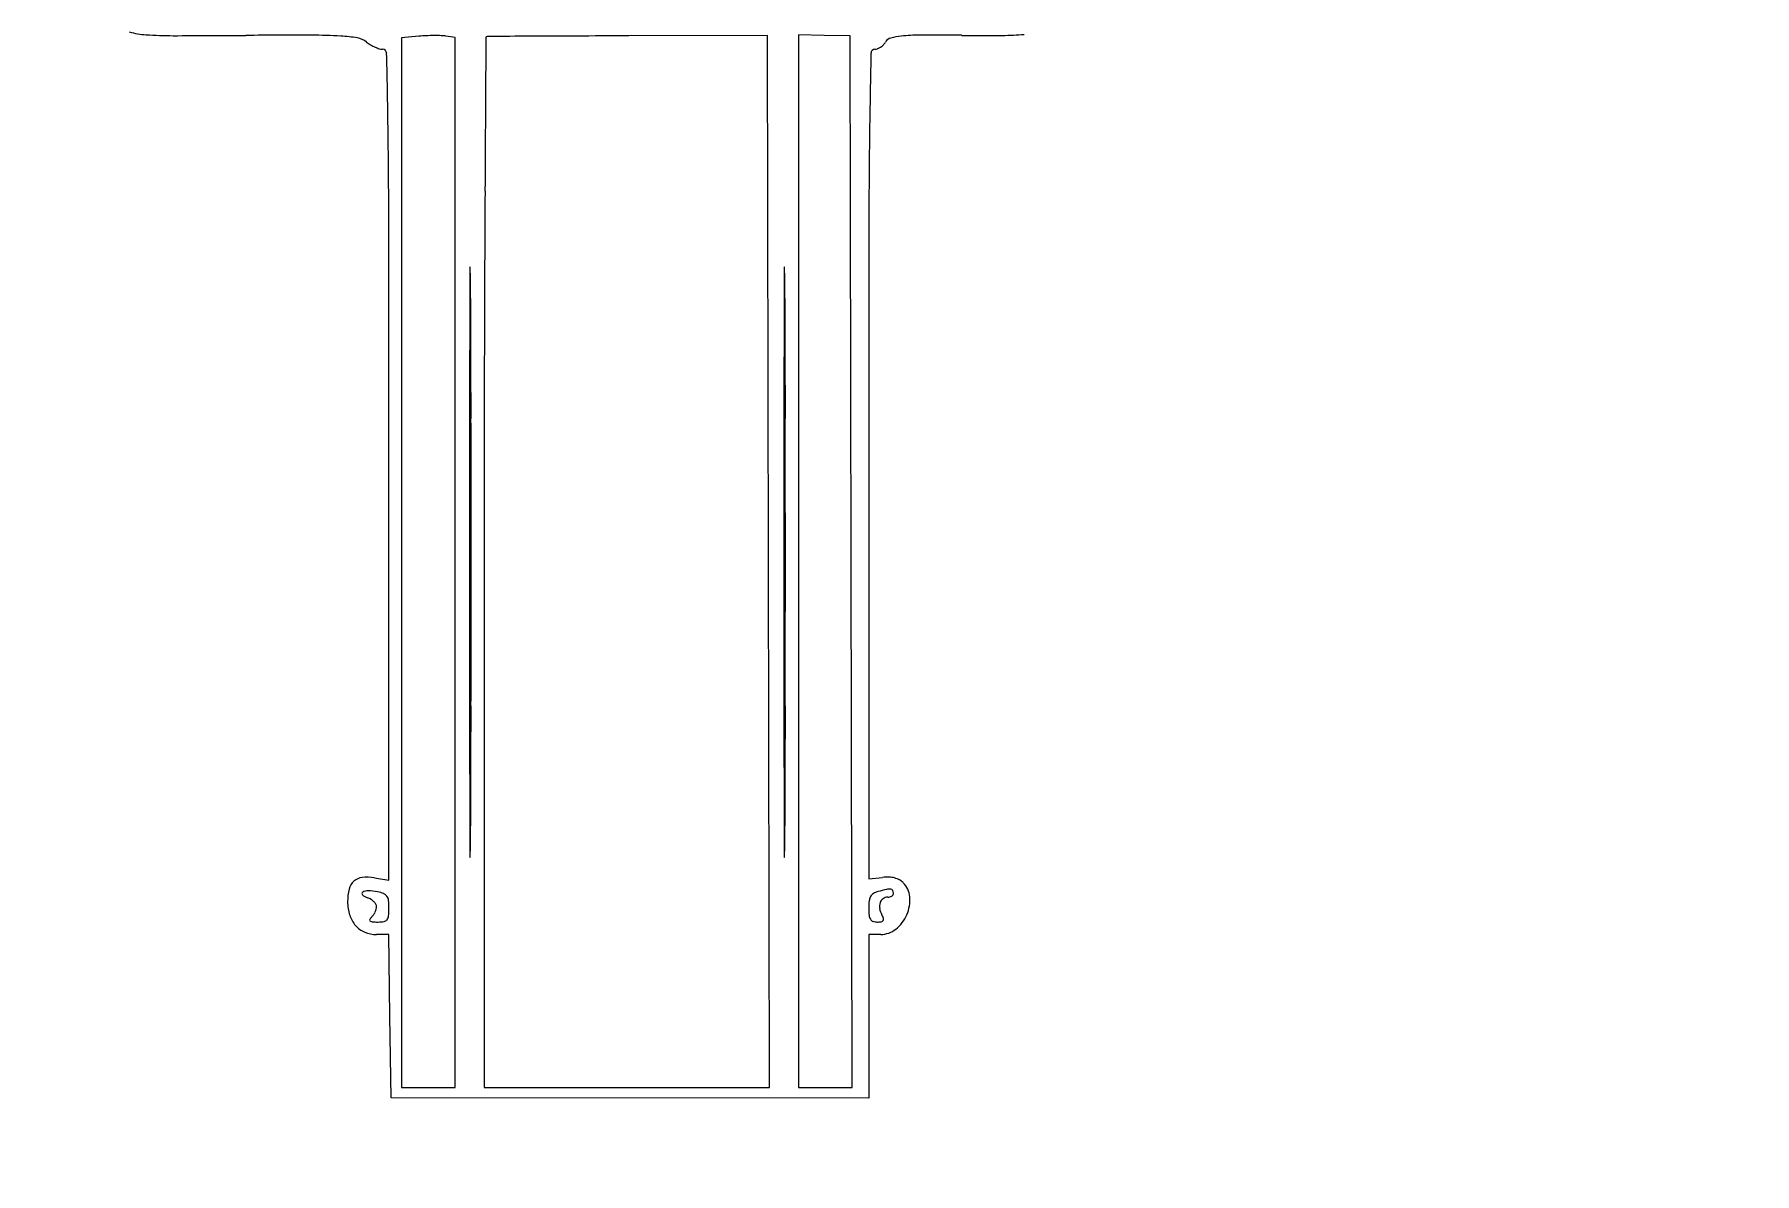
# Model space of a CAD drawing. Header units: metres. Extents: x -22 to 82, y -7 to 32.
# Drawn here: x 3.836 to 5.595, y 26.406 to 27.571 of the extents above; entities that cross this region are included whole.
import ezdxf

# ---------------------------------------------------------------- set-up
doc = ezdxf.new("R2010")
doc.units = ezdxf.units.M
doc.header["$LTSCALE"] = 2
doc.header["$MEASUREMENT"] = 0
doc.layers.add('ZSILUETAEDIFICIO', color=253, linetype='CONTINUOUS')
doc.layers.add('ZVEREDA', color=253, linetype='CONTINUOUS')

msp = doc.modelspace()

# ---------------------------------------------------------------- hatches: boundary and pattern name
at = {"layer": 'ZVEREDA'}
h = msp.add_hatch(dxfattribs=at)
h.set_pattern_fill('AR-SAND', color=256, scale=0.08)
h.set_pattern_definition([(37.5, (100.32176, 117.4582), (-0.00503947, 0.1541459), [0, -0.1216, 0, -0.136, 0, -0.13]), (7.5, (100.32176, 117.4582), (0.14158214, 0.22577169), [0, -0.0656, 0, -0.1096, 0, -0.042]), (327.5, (100.22336, 117.4582), (0.24913135, 0.00045272), [0, -0.04, 0, -0.144, 0, -0.188]), (317.5, (100.22336, 117.4582), (0.24049013, 0.07021405), [0, -0.02, 0, -0.0944, 0, -0.108])])
h.paths.add_polyline_path([(31.4583, 30.1), (-5.5805, 30.142), (-5.4962, 24.7096), (0.5054, 24.7146), (0.5054, 23.0251), (2.9054, 23.0251), (2.9058, 24.7146), (7.7058, 24.7146), (7.7058, 23.0252), (10.1053, 23.0252), (10.1058, 24.7146), (12.5056, 24.7146), (14.9058, 24.7146), (14.9058, 23.0251), (17.3055, 23.0251), (17.3059, 24.7146), (22.1055, 24.6346), (22.1055, 23.0246), (24.505, 23.0246), (24.505, 24.6341), (31.4583, 24.6146), (29.3056, 24.6146), (29.3056, 20.6109), (30.5057, 20.6133), (30.5057, 24.6146), (31.4583, 24.6146)])
h.paths.add_polyline_path([(3.275, 29.8475), (21.8512, 29.8475), (21.8512, 26.263), (3.275, 26.263)], flags=16)
edge = h.paths.add_edge_path(flags=0)
edge.add_line((4.1908, 28.4533), (4.1918, 28.4533))
edge.add_arc((4.0309, 28.4787), 0.1629, 351.0385, 357.366)
edge.add_arc((4.1126, 28.475), 0.0811, 344.5372, 357.3661, ccw=False)
edge = h.paths.add_edge_path(flags=0)
edge.add_arc((4.1295, 28.4836), 0.0424, 8.4462, 17.0428)
edge.add_arc((4.0485, 28.4688), 0.1245, 3.3255, 12.6571, ccw=False)
edge.add_arc((4.0097, 28.4665), 0.1634, 3.3255, 5.868)
edge.add_arc((4.0245, 28.468), 0.1486, 5.8679, 8.4462)
edge = h.paths.add_edge_path(flags=0)
edge.add_arc((4.1876, 27.7105), 0.00551, 0, 44.6492, ccw=False)
edge.add_line((4.1931, 27.7105), (4.1932, 27.7106))
edge.add_arc((4.0831, 27.7214), 0.1106, 354.3758, 357.7808)
edge.add_arc((4.0835, 27.7271), 0.1106, 354.846, 363.6004)
edge.add_arc((4.2651, 27.7157), 0.0736, 165.5855, 181.0366)
edge = h.paths.add_edge_path(flags=0)
edge.add_ellipse((4.1558, 27.5523), major_axis=(-0.0049, 0.5517), ratio=0.076457, start_angle=264.4117, end_angle=281.9146, ccw=False)
edge.add_arc((-177.0033, 27.2461), 181.2018, 0, 0.079936, ccw=False)
edge.add_line((4.1985, 27.2461), (4.2105, 27.659))
edge.add_ellipse((4.1869, 27.7778), major_axis=(0.0158, -0.1078), ratio=0.516109, start_angle=337.0553, end_angle=345.8043, ccw=False)
edge = h.paths.add_edge_path(flags=0)
edge.add_arc((387.038, 26.5735), 383.1771, 179.79628, 179.822716, ccw=False)
edge.add_arc((63.4766, 27.7239), 59.6136, 179.624227, 179.79628, ccw=False)
edge.add_arc((107.9127, 27.4325), 104.0507, 179.489221, 179.624227, ccw=False)
edge.add_arc((4.9088, 28.3258), 1.0432, 173.5744, 178.1176, ccw=False)
edge.add_arc((3.942, 28.4364), 0.0701, 136.944, 174.9431, ccw=False)
edge.add_arc((3.9396, 28.4449), 0.0627, 98.5726, 141.1717, ccw=False)
edge.add_arc((3.9718, 28.2741), 0.2365, 91.7834, 100.1162, ccw=False)
edge.add_arc((4.1614, 22.1858), 6.3277, 91.01273, 91.78342, ccw=False)
edge.add_line((4.0495, 28.5126), (4.1692, 28.5147))
edge.add_line((4.1692, 28.5147), (4.1798, 28.5304))
edge.add_arc((4.1908, 28.5249), 0.0124, 51.761, 153.6132, ccw=False)
edge.add_line((4.1985, 28.5347), (4.1985, 28.5364))
edge.add_arc((4.1933, 28.5159), 0.0211, 75.9141, 183.0668)
edge.add_line((4.1722, 28.5147), (4.0495, 28.5126))
edge.add_arc((4.1614, 22.1858), 6.3277, 91.01273, 91.78342)
edge.add_arc((3.9718, 28.2741), 0.2365, 91.7834, 100.1162)
edge.add_arc((3.9413, 28.4452), 0.0627, 100.1162, 120.5229)
edge.add_arc((3.9423, 28.4373), 0.0701, 117.9506, 158.4595)
edge.add_arc((4.0014, 28.4159), 0.133, 159.246, 175.8968)
edge.add_arc((4.9093, 28.3508), 1.0432, 175.8968, 179.4892)
edge.add_arc((107.9127, 27.4325), 104.0507, 179.489221, 179.624227)
edge.add_arc((63.4766, 27.7239), 59.6136, 179.624227, 179.79628)
edge.add_arc((387.038, 26.5735), 383.1771, 179.79628, 179.822716)
edge.add_line((3.8628, 27.7591), (3.8846, 27.7207))
edge.add_arc((3.9293, 27.7485), 0.0526, 211.8735, 222.0821)
edge.add_arc((3.9401, 27.7583), 0.0672, 222.0818, 230.2564)
edge.add_arc((3.9584, 27.7834), 0.0983, 231.4181, 254.9742)
edge.add_arc((3.9594, 27.7758), 0.0912, 253.174, 268.2173)
edge.add_arc((3.9686, 41.2492), 13.5646, 269.9489, 270.35325)
edge.add_arc((4.0495, 16.955), 10.7299, 89.50758, 89.98541, ccw=False)
edge.add_arc((4.1302, 27.5401), 0.1448, 64.1703, 85.4495, ccw=False)
edge.add_arc((4.1917, 27.6664), 0.00437, 1.4283, 68.3499, ccw=False)
edge.add_arc((4.1974, 27.677), 0.0106, 212.0429, 263.0773, ccw=False)
edge.add_arc((4.2006, 27.71), 0.0405, 231.8085, 252.485, ccw=False)
edge.add_arc((4.1618, 27.6626), 0.0209, 48.5314, 82.6306)
edge.add_arc((4.1193, 27.1331), 0.552, 85.311, 89.9948)
edge.add_arc((4.1184, 16.9552), 10.7299, 89.99478, 90.35325)
edge.add_arc((4.0738, 41.2495), 13.5646, 269.50474, 269.90909, ccw=False)
edge.add_arc((3.9566, 27.7766), 0.0912, 239.2648, 269.9489, ccw=False)
edge.add_arc((3.9401, 27.7583), 0.0672, 215.7669, 243.3781, ccw=False)
edge.add_line((3.8856, 27.719), (3.8628, 27.7591))
edge = h.paths.add_edge_path(flags=0)
edge.add_arc((3.9822, 27.7771), 0.00397, 57.0935, 128.0095, ccw=False)
edge.add_arc((3.9838, 27.7769), 0.00357, -36.3961, 80.5164, ccw=False)
edge.add_arc((3.985, 27.7756), 0.00181, 293.7972, 335.1241, ccw=False)
edge.add_arc((3.9849, 27.7759), 0.00219, 257.1682, 293.7965, ccw=False)
edge.add_arc((3.9855, 27.779), 0.00532, 238.2827, 257.1685, ccw=False)
edge.add_arc((3.9803, 27.7768), 0.00343, 99.0297, 315.498, ccw=False)
edge = h.paths.add_edge_path(flags=0)
edge.add_arc((4.0039, 27.7765), 0.0042, 179.5419, 270.4581)
edge.add_arc((4.0039, 27.7765), 0.0042, 269.35, 383.1232)
edge.add_arc((4.0039, 27.7767), 0.0042, 19.9641, 182.4789)
edge = h.paths.add_edge_path(flags=0)
edge.add_arc((3.9794, 28.4299), 0.000965, 125.0908, 237.6009)
edge.add_arc((3.996, 28.407), 0.0279, 127.8062, 268.779)
edge.add_line((3.9954, 28.3791), (4.0027, 28.3865))
edge.add_arc((4.1001, 28.3876), 0.0974, 166.3647, 180.7016, ccw=False)
edge.add_arc((3.9916, 28.42), 0.0168, 325.7976, 488.4775)
edge.add_arc((3.9953, 28.4523), 0.0238, 233.411, 272.5959)
edge.add_arc((3.987, 28.4251), 0.01, 20.1732, 145.4473)

# ---------------------------------------------------------------- linework, layer by layer
at = {"layer": 'ZSILUETAEDIFICIO'}
for p, q in [((4.2292, 27.5695), (4.2112, 27.568)), ((4.2662, 27.5683), (4.2567, 27.5697)), ((4.5855, 27.5702), (4.4438, 27.5699)), ((4.5866, 27.0323), (4.5855, 27.5702)), ((4.6437, 27.5704), (4.6173, 27.571)), ((4.6173, 27.571), (4.6173, 27.0327)), ((4.6701, 27.5698), (4.6437, 27.5704)), ((4.6712, 27.0321), (4.6701, 27.5698)), ((4.2112, 27.568), (4.2112, 27.0313)), ((4.2662, 27.0314), (4.2662, 27.5683)), ((4.1985, 26.7065), (4.1985, 27.1314)), ((4.6892, 27.1319), (4.6892, 26.7077)), ((4.2112, 27.0313), (4.2112, 26.4945)), ((4.2662, 26.4945), (4.2662, 27.0314)), ((4.2958, 27.0317), (4.2958, 26.4945)), ((4.5877, 26.4945), (4.5866, 27.0323)), ((4.6173, 27.0327), (4.6173, 26.4945)), ((4.6723, 26.4945), (4.6712, 27.0321)), ((4.1837, 26.7089), (4.1985, 26.7065)), ((4.6892, 26.7077), (4.7033, 26.7093)), ((4.1983, 26.651), (4.1857, 26.651)), ((4.1995, 26.5674), (4.1983, 26.651)), ((4.7016, 26.651), (4.6892, 26.651)), ((4.6892, 26.651), (4.6892, 26.5727)), ((4.2006, 26.4839), (4.1995, 26.5674)), ((4.6892, 26.5727), (4.6892, 26.4835)), ((4.6892, 26.4835), (4.2006, 26.4839)), ((4.2112, 26.4945), (4.2387, 26.4945)), ((4.2387, 26.4945), (4.2662, 26.4945)), ((4.2958, 26.4945), (4.4417, 26.4945)), ((4.4417, 26.4945), (4.5877, 26.4945)), ((4.6173, 26.4945), (4.6448, 26.4945)), ((4.6448, 26.4945), (4.6723, 26.4945))]:
    msp.add_line(p, q, dxfattribs=at)
for centre, radius, start, end in [((3.9566, 27.662), 0.0912, 254.9741, 265.9088), ((3.9775, 27.9534), 0.3833, 265.9087, 270.0384), ((3.9686, 41.1347), 13.5646, 270.03838, 270.35327), ((4.1184, 16.8407), 10.7299, 89.99478, 90.35322), ((4.1194, 27.0185), 0.552, 86.8906, 89.9947), ((4.1414, 27.4251), 0.1448, 80.1175, 86.8906), ((4.2443, 27.3856), 0.1846, 92.3594, 94.7172), ((4.2457, 27.3527), 0.2175, 90.2747, 92.3595), ((4.2456, 27.3758), 0.1944, 88.1717, 90.2744), ((4.2504, 27.5253), 0.0448, 81.9168, 88.172), ((4.2991, 27.5678), 0.00146, 95.957, 179.654), ((4.3016, 27.5438), 0.0256, 90.2605, 95.9564), ((5.3025, -192.2457), 219.8173, 90.250137, 90.260909), ((4.4897, -6.0948), 33.6647, 90.17099, 90.25006), ((4.5793, -36.1617), 63.7317, 90.12183, 90.170875), ((4.727, 27.5166), 0.0533, 95.0197, 106.5973), ((4.742, 27.3456), 0.225, 90.1333, 95.0199), ((4.7514, 23.284), 4.2866, 89.5609, 90.1332), ((4.8081, 30.6797), 3.1094, 269.5611, 270.3309), ((4.8244, 27.8555), 0.2851, 270.3308, 274.7721), ((4.1627, 27.5472), 0.0209, 51.8085, 80.1176), ((4.2006, 27.5954), 0.0405, 231.8085, 238.8685), ((4.2031, 27.5994), 0.0452, 238.8685, 245.3684), ((4.2005, 27.5938), 0.0389, 245.3686, 252.1323), ((4.1918, 27.5668), 0.0106, 252.1321, 269.9999), ((4.1918, 27.5518), 0.00437, 1.4283, 90), ((-2.8001, 27.3775), 6.9984, 0.90823, 1.42825), ((1122.8625, 20.8106), 1118.5853, 179.6538816, 179.661903), ((15.0207, 27.3304), 10.3316, 178.76948, 179.14809), ((4.6955, 27.5522), 0.004, 90, 178.7694), ((4.6955, 27.5635), 0.0073, 269.9995, 292.1437), ((4.692, 27.5722), 0.0166, 292.1446, 304.1074), ((4.6906, 27.5742), 0.0191, 304.1063, 315.3899), ((4.6925, 27.5723), 0.0164, 315.3908, 328.0232), ((4.7145, 27.5586), 0.00951, 106.5972, 148.0229), ((-3.0032, 27.3743), 7.2015, 0.0798, 0.90829), ((12.7985, 27.3635), 8.1092, 179.148, 179.91255), ((51.3369, 27.1336), 47.041, 179.66188, 179.87318), ((-177.0033, 27.1315), 181.2018, 359.999951, 0.079936), ((164.3041, 27.1321), 159.6149, 179.912495, 180.000043), ((35.5404, 27.2035), 31.2594, 179.76192, 179.96039), ((4.2814, 27.3334), 0.000192, 1.2197, 179.7637), ((2.409, 27.2936), 1.873, 0.2381, 1.2179), ((35.8619, 27.2035), 31.2594, 179.76192, 179.96039), ((4.6029, 27.3334), 0.000192, 1.2197, 179.7637), ((2.7305, 27.2936), 1.873, 0.2381, 1.2179), ((-42.5721, 27.1066), 46.8546, 0.08802, 0.23813), ((-42.2506, 27.1066), 46.8546, 0.08802, 0.23813), ((97.4316, 27.0316), 93.1358, 179.873221, 179.999959), ((283.7647, 27.0319), 279.4838, 179.960386, 180.000035), ((284.0862, 27.0319), 279.4838, 179.960386, 180.000035), ((-91.3582, 27.0317), 95.6407, 0.000011, 0.088017), ((-91.0368, 27.0317), 95.6407, 0.000011, 0.088017), ((283.7647, 27.0315), 279.4838, 179.999965, 180.039614), ((-91.3582, 27.0317), 95.6407, 359.911983, 359.999989), ((284.0862, 27.0315), 279.4838, 179.999965, 180.039614), ((-91.0368, 27.0317), 95.6407, 359.911983, 359.999989), ((-42.5721, 26.9568), 46.8546, 359.76187, 359.91198), ((-42.2506, 26.9568), 46.8546, 359.76187, 359.91198), ((35.5404, 26.8599), 31.2594, 180.03961, 180.23808), ((35.8619, 26.8599), 31.2594, 180.03961, 180.23808), ((2.409, 26.7698), 1.873, 358.7821, 359.7619), ((2.7305, 26.7698), 1.873, 358.7821, 359.7619), ((4.2814, 26.73), 0.000192, 180.2363, 358.7803), ((4.6029, 26.73), 0.000192, 180.2363, 358.7803), ((4.1727, 26.6943), 0.015, 95.9089, 131.7782), ((4.176, 26.6616), 0.0479, 80.7825, 95.9088), ((4.7084, 26.6657), 0.0439, 88.073, 96.659), ((4.709, 26.6826), 0.027, 75.724, 88.0726), ((4.7103, 26.6879), 0.0215, 61.7432, 75.7243), ((4.7125, 26.692), 0.0169, 45.0001, 61.7433), ((4.2115, 26.6843), 0.0553, 166.3135, 179.9999), ((4.1733, 26.6936), 0.016, 131.7784, 166.3137), ((4.1725, 26.6928), 0.00165, 120.4028, 229.2072), ((4.1825, 26.7044), 0.017, 229.2077, 249.6995), ((4.1768, 26.6854), 0.0102, 87.4078, 120.4033), ((4.1743, 26.6285), 0.0672, 79.1779, 87.408), ((4.1802, 26.6595), 0.0357, 68.7906, 79.1778), ((4.1905, 26.6859), 0.00728, 35.0774, 68.7906), ((4.1888, 26.6848), 0.00932, 6.516, 35.077), ((4.7019, 26.6838), 0.0124, 150.559, 173.0777), ((4.6982, 26.6859), 0.00812, 121.121, 150.5582), ((4.7034, 26.6773), 0.0182, 105.0021, 121.1212), ((4.7515, 26.4979), 0.2039, 102.5007, 105.0019), ((4.7086, 26.6808), 0.00825, 90, 125.334), ((4.7103, 26.6838), 0.0135, 84.3698, 102.5013), ((4.7086, 26.6975), 0.00843, 269.9994, 285.7554), ((4.7091, 26.6955), 0.00636, 285.7562, 305.2178), ((4.7113, 26.6943), 0.00293, 34.7744, 84.3693), ((4.71, 26.6942), 0.00478, 305.2185, 328.0412), ((4.7098, 26.6933), 0.00472, 0.0003, 34.7748), ((4.7115, 26.6933), 0.00305, 328.0393, 359.9991), ((4.7081, 26.6876), 0.0231, 4.4475, 45), ((4.693, 26.6864), 0.0383, 336.6263, 4.4475), ((4.2015, 26.6843), 0.0453, 180.0001, 197.3916), ((4.1699, 26.6702), 0.0195, 58.1862, 69.6994), ((4.1711, 26.6723), 0.0171, 45.4745, 58.1864), ((4.1644, 26.6834), 0.0221, 326.0194, 334.644), ((4.1739, 26.6751), 0.0131, 31.0645, 45.4741), ((4.1659, 26.6827), 0.0204, 334.6442, 343.5268), ((4.1811, 26.6795), 0.00466, 359.9996, 31.0642), ((4.1769, 26.6795), 0.00891, 343.527, 0.0004), ((4.1293, 26.678), 0.0692, 0.0001, 6.5163), ((4.1099, 26.678), 0.0886, 354.7314, 359.9999), ((4.7499, 26.678), 0.0607, 173.077, 179.9999), ((4.767, 26.678), 0.0778, 179.9999, 185.4896), ((4.7124, 26.6797), 0.0122, 161.6097, 189.6714), ((4.7228, 26.6815), 0.0228, 189.6708, 207.2173), ((4.7084, 26.681), 0.00797, 125.3338, 161.6091), ((4.1862, 26.6795), 0.0292, 197.3916, 221.5382), ((4.1837, 26.6773), 0.0259, 221.5382, 247.4802), ((4.1798, 26.6657), 0.00118, 149.8539, 231.3412), ((4.1894, 26.6601), 0.0122, 135.0002, 149.8532), ((4.1816, 26.6679), 0.00402, 231.3395, 266.3106), ((4.1695, 26.68), 0.0159, 314.9997, 326.0193), ((4.1871, 26.7528), 0.0891, 266.3116, 270.0002), ((4.1871, 26.7024), 0.0387, 270, 279.4485), ((4.1926, 26.6693), 0.00512, 279.4478, 321.4092), ((4.191, 26.6705), 0.00713, 321.4102, 354.7317), ((4.6991, 26.6715), 0.00965, 185.4898, 211.028), ((4.695, 26.669), 0.00487, 211.0281, 251.0997), ((4.6978, 26.677), 0.0133, 251.0995, 269.9999), ((4.6978, 26.6926), 0.0289, 270.0003, 278.4563), ((4.7016, 26.6753), 0.0243, 270, 309.1473), ((4.7016, 26.6666), 0.00266, 278.4552, 327.03), ((4.6801, 26.6595), 0.0253, 17.931, 27.2174), ((4.7018, 26.6665), 0.00249, 327.0317, 17.9321), ((4.6923, 26.6867), 0.0391, 309.1473, 336.6263), ((4.1857, 26.6822), 0.0313, 247.4802, 270)]:
    msp.add_arc(centre, radius, start, end, dxfattribs=at)

doc.saveas('drawing.dxf')
